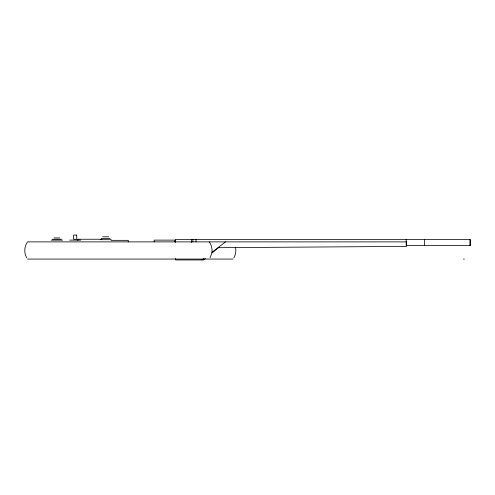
<?xml version="1.0" encoding="UTF-8"?>
<svg xmlns="http://www.w3.org/2000/svg" width="495" height="495" viewBox="0 0 495 495"><rect width="100%" height="100%" fill="white"/><g stroke="black" fill="none" stroke-linecap="round" stroke-linejoin="round"><path stroke-width="0.74" d="M211.971 252.004C212.343 248.44 211.359 244.778 209.243 241.882M211.73 253.52L210.084 257.784M233.888 257.784C235.682 254.684 236.276 250.934 235.533 247.426M205.394 258.483L203.618 259.943L175.341 259.943L175.341 258.44M211.903 253.124L219.007 247.277M201.954 259.943L203.761 258.557M211.619 252.537L225.516 241.882M218.196 247.698L406.574 246.392L406.574 241.882L27.541 241.882C24.181 246.423 23.847 252.92 26.711 257.784M102.7 236.814L108.708 236.814M54.091 237.916L59.716 237.916M101.296 238.361L110.113 238.361M52.322 239.24L61.485 239.24M101.871 239.24L77.74 239.24L77.932 240.564M100.2 239.679L111.214 239.679M51.177 240.118L62.63 240.118M69.721 240.118L80.71 240.118M111.078 240.341L128.267 240.341L128.267 241.882M27.541 259.064L233.046 259.064M463.4 259.064L464.329 259.064M470.003 239.462L470.003 245.625M424.537 239.462L424.537 245.625M406.185 239.462L406.185 245.625L470.25 245.625L470.25 239.462L175.341 239.462L175.341 242.476M196.014 239.462L196.014 241.882M192.926 239.462L192.926 241.882M191.608 239.462L191.608 242.476M174.89 241.882L174.89 240.118L154.18 240.118L154.18 241.882M76.675 235.057L73.47 235.057L73.613 239.24L76.818 239.24L76.675 235.057"/></g></svg>
